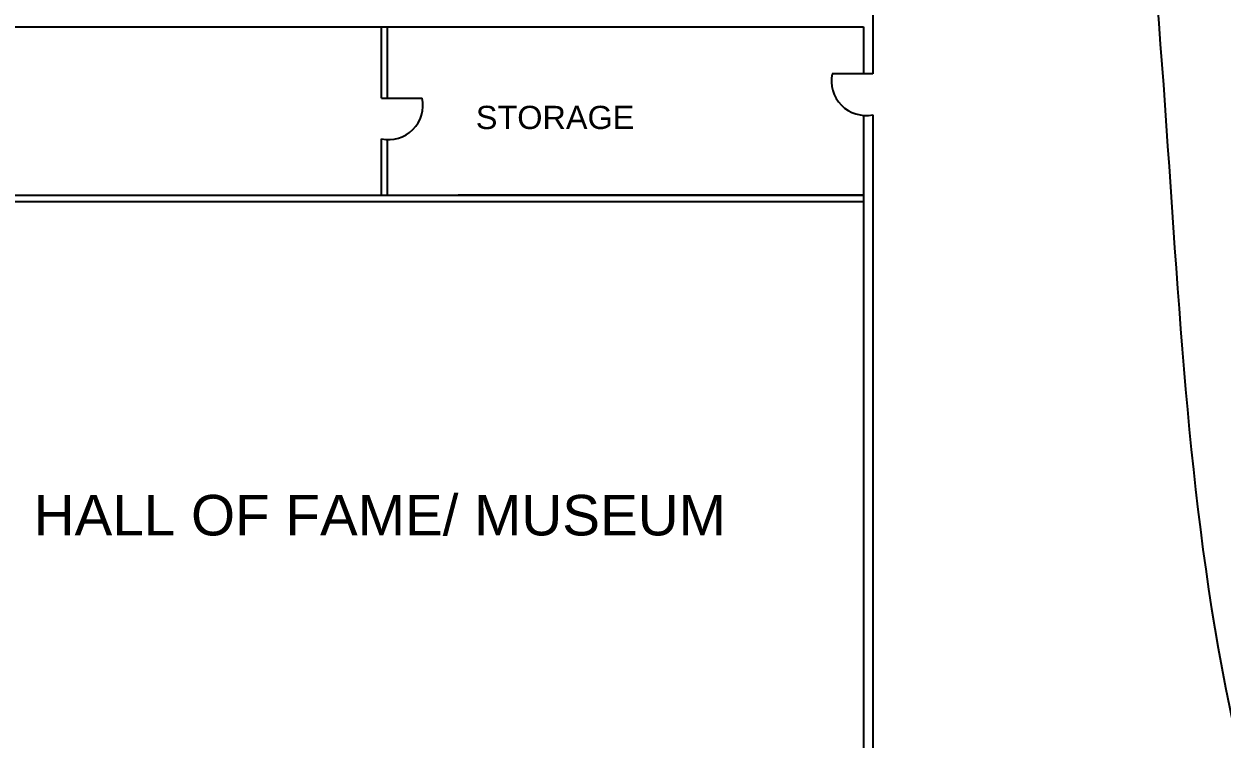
# Model space of a CAD drawing. Header units: millimetres. Extents: x 586 to 1010, y 369 to 668.
# Drawn here: x 763.31 to 792.86, y 486.87 to 504.51 of the extents above; entities that cross this region are included whole.
import ezdxf

# ---------------------------------------------------------------- set-up
doc = ezdxf.new("R2010")
doc.units = ezdxf.units.MM
doc.styles.get("Standard").update_dxf_attribs({"font": 'arial.ttf'})

msp = doc.modelspace()

# ---------------------------------------------------------------- linework, layer by layer
at = {"lineweight": 25}
for p, q in [((784.244, 528.107), (784.244, 503.282)), ((759.164, 504.436), (784.014, 504.436)), ((772.126, 502.679), (772.126, 504.436)), ((772.276, 502.679), (772.276, 504.436)), ((784.014, 504.436), (784.014, 503.282)), ((784.244, 503.282), (783.244, 503.282)), ((772.126, 502.679), (773.126, 502.679)), ((784.014, 502.254), (784.014, 484.586)), ((784.244, 502.268), (784.244, 462.356)), ((772.126, 500.284), (772.126, 501.679)), ((772.276, 500.284), (772.276, 501.66)), ((759.014, 500.284), (784.014, 500.284)), ((759.164, 500.134), (784.014, 500.134)), ((784.014, 500.284), (774.014, 500.284))]:
    msp.add_line(p, q, dxfattribs=at)
for centre, radius, start, end in [((784.077, 503.103), 0.851, 167.8775, 281.3646), ((772.307, 502.498), 0.838, 257.4951, 12.5049)]:
    msp.add_arc(centre, radius, start, end, dxfattribs=at)
at = {"color": 254, "lineweight": 25}
for points in [[(671.712, 620.709), (706.735, 621.773), (754.26, 613.83), (814.661, 600.148), (855.757, 598.01), (895.067, 567.065), (920.01, 542.018), (952.008, 521.248), (977.223, 504.653), (979.635, 479.234), (986.344, 463.855), (988.798, 462.385)], [(654.944, 595.472), (670.267, 587.317), (714.302, 595.165), (787.089, 595.165), (819.394, 580.944), (821.03, 562.85), (813.491, 552.788), (808.734, 539.671), (796.407, 534.706), (791.022, 527.249), (791.022, 507.547), (797.301, 476.527), (814.975, 463.89), (836.148, 474.682), (874.022, 478.588), (885.729, 462.733), (863.004, 436.079), (845.789, 420.685), (845.104, 408.675)], [(639.207, 583.438), (644.727, 575.638), (657.796, 553.44), (668.404, 543.929), (682.518, 548.731), (692.984, 555.478), (711.934, 556.583), (734.346, 532.133), (750.593, 477.748), (754.137, 444.164), (776.466, 425.447), (782.617, 412.235)]]:
    msp.add_spline(points, degree=3, dxfattribs=at)

# ---------------------------------------------------------------- texts
at = {"lineweight": 25}
msp.add_text('STORAGE', height=0.5728, dxfattribs=at).set_placement((774.452, 501.918))
at = {"lineweight": 25, "insert": (763.545, 492.89), "char_height": 1, "attachment_point": 1}
msp.add_mtext('HALL OF FAME/ MUSEUM', dxfattribs=at)

doc.saveas('drawing.dxf')
